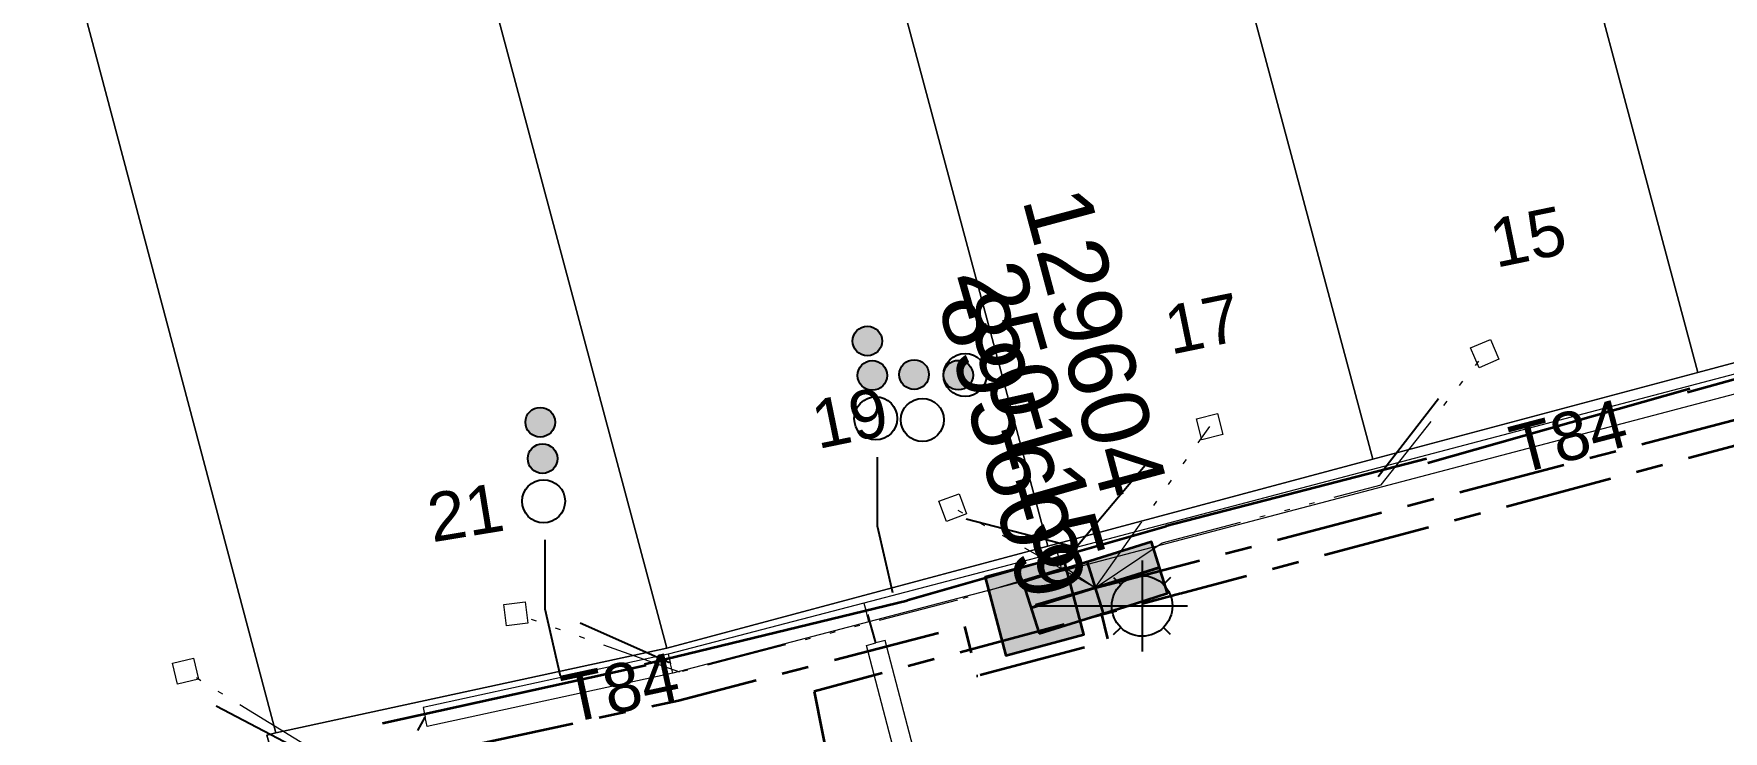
# Model space of a CAD drawing. Header units: metres. Extents: x 308278 to 310511, y 6271134 to 6272874.
# Drawn here: x 308946.9 to 309009.6, y 6272483.3 to 6272509.2 of the extents above; entities that cross this region are included whole.
import ezdxf
from ezdxf.enums import TextEntityAlignment as Align

# ---------------------------------------------------------------- set-up
doc = ezdxf.new("R2010")
doc.units = ezdxf.units.M
doc.set_wipeout_variables(frame=1)
for name, pattern in [('Cable Exist UG', [7, 4, -1, 1, -1]), ('DOT', [6.35, 0, -6.35]), ('PHANTOMX2', [6.6, 3, -0.75, 0.2, -0.75, 0.2, -0.75, 0.2, -0.75])]:
    doc.linetypes.add(name, pattern=pattern)
doc.layers.get('0').update_dxf_attribs({"color": 6})
for name, color, linetype, lineweight in [('_User Miscellaneous1', 30, 'Continuous', 13), ('_User_HV_Exist', 1, 'Continuous', 35), ('_User_LV_Exist', 5, 'Continuous', 35), ('_User_SL_Exist', 4, 'Continuous', 35), ('Cadastre Land Parcels_SP_EXT', 118, 'Continuous', 15), ('Cadastre Roads_SP_EXT', 218, 'Continuous', 15), ('Mains_HV_EXT', 13, 'Continuous', 25), ('Mains_LV_EXT', 163, 'Continuous', 25), ('Mains_LV_SL_EXT', 135, 'Continuous', 25), ('Services_SP_EXT', 42, 'PHANTOMX2', 20)]:
    doc.layers.add(name, color=color, linetype=linetype, lineweight=lineweight)
for name, color, linetype in [('Duct_SP_EXT', 30, 'Continuous'), ('Equip_SP_SL_EXT', 7, 'Continuous'), ('SupportsUG_SP_LV_EXT', 7, 'Continuous'), ('SupportsUG_SP_LV_SL_EXT', 7, 'Continuous'), ('Trench_SP_EXT', 7, 'Continuous')]:
    doc.layers.add(name, color=color, linetype=linetype)
doc.styles.add('COLUMN_LABEL', font='arial.ttf', dxfattribs={"height": 2})
doc.styles.add('iecARIAL', font='arial.ttf', dxfattribs={"height": 2})
doc.styles.add('POLE_LABEL', font='arial.ttf', dxfattribs={"height": 2})
doc.styles.add('SL_LABEL', font='arial.ttf', dxfattribs={"height": 2})
doc.styles.get("Standard").update_dxf_attribs({"font": 'arial.ttf'})
doc.linetypes.add('Cable E UG', pattern='A,5,-0.1,["E",Standard,S=1.5,R=0,X=0,Y=-0.75],-1.45', length=6.55)

# ---------------------------------------------------------------- blocks, each defined once
blk = doc.blocks.new('COLUMN_EXT')
blk.add_hatch(color=256).paths.add_polyline_path([(1.5, -1.5), (1.5, 1.5), (-1.5, 1.5), (-1.5, -1.5)])
blk.add_lwpolyline([(1.5, 1.5), (-1.5, 1.5), (-1.5, -1.5), (1.5, -1.5)], close=True)
at = {"flags": 9}
for tag, p in [('SUBURB', (-1.813, 1.8)), ('NOTES', (-1.813, 2)), ('STREETNAME', (-1.813, 1.6)), ('LOCATION', (-1.813, 1.4)), ('LEGEND', (-1.813, 1.2)), ('OWNED_BY', (-1.813, 0.6)), ('USAGE', (-1.813, 1)), ('STATE', (-1.813, 0.8)), ('COLUMN_TYPE', (-1.813, 0.4))]:
    blk.add_attdef(tag, text='', height=0.2, rotation=180, dxfattribs=at).set_placement(p, align=Align.MIDDLE_LEFT)
at = {"flags": 1}
blk.add_attdef('Z', (-1.813, 2.351), '', height=0.2, rotation=180, dxfattribs=at)
at = {"flags": 9}
for tag, style, p in [('STRUCTURE_PLANT_NUMBER', 'POLE_LABEL', (-1.813, -0.031)), ('STREET_CODE', 'COLUMN_LABEL', (-1.813, 0.2))]:
    blk.add_attdef(tag, text='', height=0.2, rotation=180, dxfattribs=dict(at, style=style)).set_placement(p, align=Align.MIDDLE_LEFT)
at = {"style": 'COLUMN_LABEL', "width": 0.9, "flags": 8}
blk.add_attdef('ASSET_NUM', text='', height=2, rotation=270, dxfattribs=at).set_placement((2, -4), align=Align.MIDDLE_LEFT)
blk = doc.blocks.new('PILLAR_EXT')
blk.add_hatch(color=256).paths.add_polyline_path([(-2.5, 1), (-2.5, -1), (2.5, -1), (2.5, 1)])
for p, q in [((0, 1), (0, -1)), ((-2.5, 0), (2.5, 0))]:
    blk.add_line(p, q)
at = {"ltscale": 10}
blk.add_line((2.5, 0), (-2.5, 0), dxfattribs=at)
blk.add_lwpolyline([(-2.5, -1), (-1.25, -1), (1.25, -1), (2.5, -1), (2.5, 1), (-2.5, 1)], close=True)
at = {"width": 0.9, "flags": 8}
blk.add_attdef('ASSET_NUM', text='', height=2, rotation=90, dxfattribs=at).set_placement((-2, 4), align=Align.MIDDLE_LEFT)
for tag, p, flags in [('OWNED_BY', (0, -0.2), 9), ('STATE', (0, -0.4), 9), ('SUPPORT_TYPE', (0, -0.6), 9), ('USAGE', (0, -0.8), 9), ('LEGEND', (0, -1), 9), ('LOCATION', (0, -1.2), 9), ('NOTES', (0, -1.4), 9), ('STREETNAME', (0, -1.8), 9), ('SUBURB', (0, -2), 1), ('PARENT', (0, -1.6), 9)]:
    blk.add_attdef(tag, p, '', height=0.2, dxfattribs=dict(flags=flags))
blk = doc.blocks.new('DUCT_EXT')
blk.add_circle((0, 0.8), 0.8)
at = {"flags": 1}
blk.add_attdef('Z', (0, 0), '', height=0.2, dxfattribs=at)
at = {"flags": 9}
for tag, p in [('DUCT_CODE', (0, 0)), ('XSECT_TYPE', (0, -0.2)), ('STATE', (0, -0.6)), ('FB_REFERENCE', (0, -0.4)), ('NOTES', (0, -0.8))]:
    blk.add_attdef(tag, text='', height=0.2, dxfattribs=at).set_placement(p, align=Align.MIDDLE_LEFT)
blk = doc.blocks.new('*U479')
at = {"transparency": 33554687, "flags": 9}
for tag, p in [('LRATECODE', (-7.4, 0)), ('LOUTREACHVOCAB', (-7.2, 0)), ('LOUTREACH', (-7, 0)), ('LANTNUMBER', (-6.6, 0)), ('LNEW', (-6.4, 0)), ('LMASTVOCAB', (-6.2, 0)), ('LMAST', (-6, 0)), ('LLAMPVOCAB', (-5.8, 0)), ('LLAMP', (-5.6, 0)), ('LEXIST', (-5.4, 0)), ('LCHARGE3PERCENT', (-5.2, 0)), ('LCHARGE3', (-5, 0)), ('LCHARGE2PERCENT', (-4.8, 0)), ('LCHARGE2', (-4.6, 0)), ('LCHARGE1PERCENT', (-4.4, 0)), ('LCHARGE1', (-4.2, 0)), ('LCATEGORY', (-4, 0)), ('LBRACKETVOCAB', (-3.8, 0)), ('LBRACKET', (-3.6, 0)), ('LKINGHEIGHT', (-3.4, 0)), ('CREPLACE', (-3.2, 0)), ('CREMOVE', (-3, 0)), ('CNUMBER', (-2.8, 0)), ('CNEW', (-2.6, 0)), ('CEXIST', (-2.4, 0)), ('USAGE', (-2.2, 0)), ('STATE', (-2, 0)), ('OWNED_BY', (-1.8, 0)), ('ORIENTATION', (-1.6, 0)), ('OPERATING_VOLTAGE', (-1.4, 0)), ('NO_PHASES', (-1.2, 0)), ('LANTERN_TYPE', (-1, 0)), ('LANTERN_PURPOSE', (-0.8, 0)), ('CONTROL_TYPE', (-0.6, 0)), ('CONSTRUCTED_VOLTAGE', (-0.4, 0))]:
    blk.add_attdef(tag, text='', height=0.001, rotation=270, dxfattribs=at).set_placement(p, align=Align.MIDDLE_LEFT)
at = {"transparency": 33554687, "style": 'SL_LABEL', "flags": 9}
blk.add_attdef('STREET_CODE', text='', height=0.001, rotation=270, dxfattribs=at).set_placement((0.001, 0), align=Align.MIDDLE_LEFT)
at = {"transparency": 33554687, "flags": 1}
blk.add_attdef('Z', (0, 0), '', height=0.001, rotation=270, dxfattribs=at)
at = {"transparency": 33554687, "width": 0.9}
blk.add_attdef('LNUMBER', text='', height=1, dxfattribs=at).set_placement((7, -1), align=Align.MIDDLE_LEFT)
at = {"transparency": 33554687, "flags": 9}
for tag, p in [('LREMOVE', (0, -7.6)), ('LREPLACE', (0, -7.8)), ('LTYPE', (0, -8)), ('LTYPEVOCAB', (0, -8.2)), ('LEGEND', (0, -8.4)), ('SUBURB', (0, -8.6)), ('STREETNAME', (0, -8.8)), ('LOCATION', (0, -9)), ('NOTES', (0, -9.2)), ('MAINTAINED_BY', (0, -9.863))]:
    blk.add_attdef(tag, text='', height=0.001, dxfattribs=at).set_placement(p, align=Align.MIDDLE_LEFT)
blk.add_attdef('OPERATED_BY', (0, -9.607), '', height=0.001, dxfattribs=at)
at = {"linetype": 'DOT', "transparency": 33554687}
blk.add_wipeout([(5.688, 0), (5.061, -1.061), (4, -1.688), (2.939, -1.061), (2.313, 0), (2.939, 1.061), (4, 1.687), (5.061, 1.061)], dxfattribs=at)
at = {"transparency": 33554687}
for p, q in [((4, 1.687), (4, 0)), ((2.939, 1.061), (3.205, 0.795)), ((5.061, 1.061), (4.795, 0.795)), ((0, 0), (4, 0)), ((4, 0), (5.688, 0)), ((4, 0), (4, -1.688)), ((2.939, -1.061), (3.205, -0.795)), ((5.061, -1.061), (4.795, -0.795))]:
    blk.add_line(p, q, dxfattribs=at)
blk.add_circle((4, 0), 1.125, dxfattribs=at)
blk = doc.blocks.new('CCP_EXT')
at = {"flags": 9}
for tag, p in [('OWNED_BY', (0, -1)), ('USAGE', (0, -1.2)), ('STATE', (0, -1.8)), ('LEGEND', (0, -1.4)), ('LIFE_SUPPORT', (0, -1.6)), ('NOTES', (0, -2))]:
    blk.add_attdef(tag, text='', height=0.2, dxfattribs=at).set_placement(p, align=Align.MIDDLE_LEFT)
at = {"transparency": 33554687}
blk.add_wipeout([(0, 0.566), (0.566, 0), (0, -0.566), (-0.566, 0)], dxfattribs=at)
blk.add_lwpolyline([(-0.566, 0), (0, 0.566), (0.566, 0), (0, -0.566), (-0.566, 0)])
at = {"flags": 1}
blk.add_attdef('Z', (0, 0), '', height=0.2, dxfattribs=at)
at = {"flags": 9}
for tag, p in [('CCP_TYPE', (0, 0)), ('OPERATING_VOLTAGE', (0, -0.6)), ('CONSTRUCTED_VOLTAGE', (0, -0.2)), ('NO_PHASES', (0, -0.4)), ('ORIENTATION', (0, -0.8))]:
    blk.add_attdef(tag, text='', height=0.2, dxfattribs=at).set_placement(p, align=Align.MIDDLE_LEFT)
blk = doc.blocks.new('CABLE_LARGE_EXT')
h = blk.add_hatch(color=256)
edge = h.paths.add_edge_path()
edge.add_arc((0, 0.55), 0.55, 0, 360)
blk.add_circle((0, 0.55), 0.55)
at = {"flags": 1}
blk.add_attdef('Z', (0, 0), '', height=0.2, dxfattribs=at)
at = {"flags": 9}
for tag, p in [('COND_CODE', (0, 0)), ('XSECT_SIZE', (0, -0.6)), ('STATE', (0, -0.4)), ('FB_REFERENCE', (0, -0.2)), ('NOTES', (0, -0.8))]:
    blk.add_attdef(tag, text='', height=0.2, dxfattribs=at).set_placement(p, align=Align.MIDDLE_LEFT)

msp = doc.modelspace()

# ---------------------------------------------------------------- linework, layer by layer
at = {"layer": '_User Miscellaneous1'}
for p, q in [((308977.706, 6272488.08), (308970.437, 6272486.176)), ((308977.706, 6272488.08), (308977.797, 6272487.732)), ((308977.706, 6272488.08), (308977.797, 6272487.732)), ((308977.888, 6272487.384), (308977.797, 6272487.732)), ((308977.888, 6272487.383), (308977.797, 6272487.732)), ((308977.888, 6272487.384), (308970.605, 6272485.476)), ((308977.798, 6272486.508), (308978.146, 6272486.599)), ((308978.495, 6272486.69), (308978.146, 6272486.599)), ((308970.437, 6272486.176), (308961.329, 6272484.198)), ((308970.437, 6272486.176), (308970.521, 6272485.826)), ((308970.605, 6272485.476), (308970.521, 6272485.826)), ((308970.605, 6272485.476), (308961.482, 6272483.494)), ((308961.329, 6272484.198), (308961.406, 6272483.846)), ((308961.482, 6272483.494), (308961.406, 6272483.846))]:
    msp.add_line(p, q, dxfattribs=at)
at = {"layer": '_User_HV_Exist', "linetype": 'Cable E UG'}
for points in [[(309017.809, 6272498.53), (309008.305, 6272495.893)], [(309008.388, 6272496.031), (308998.654, 6272493.272)], [(308979.315, 6272488.167), (308969.556, 6272485.802)], [(308969.604, 6272485.762), (308959.825, 6272483.605)]]:
    msp.add_lwpolyline(points, dxfattribs=at)
at = {"layer": 'Cadastre Land Parcels_SP_EXT', "linetype": 'Continuous'}
for points in [[(309022.935, 6272500.452), (309014.997, 6272530.109), (309000.746, 6272526.306), (309008.687, 6272496.646), (309022.935, 6272500.452)], [(309008.687, 6272496.646), (309000.746, 6272526.306), (308988.668, 6272523.082), (308996.614, 6272493.42), (309008.687, 6272496.646)], [(308996.614, 6272493.42), (308988.668, 6272523.082), (308976.591, 6272519.858), (308984.54, 6272490.193), (308996.614, 6272493.42)], [(308984.54, 6272490.193), (308976.591, 6272519.858), (308962.447, 6272516.083), (308970.379, 6272486.409), (308984.54, 6272490.193)], [(308970.379, 6272486.409), (308962.447, 6272516.083), (308948.153, 6272512.267), (308955.861, 6272483.255), (308970.379, 6272486.409)], [(308955.936, 6272481.723), (308955.527, 6272483.166), (308955.861, 6272483.255), (308948.153, 6272512.267), (308948.113, 6272512.238), (308945.56, 6272510.31), (308932.079, 6272506.488), (308939.824, 6272477.432), (308955.936, 6272481.723)]]:
    msp.add_lwpolyline(points, close=True, dxfattribs=at)
at = {"layer": 'Duct_SP_EXT'}
for points in [[(308978.193, 6272493.499), (308978.192, 6272490.95), (308978.77, 6272488.471)], [(308965.847, 6272490.421), (308965.845, 6272487.865), (308966.421, 6272485.379)]]:
    msp.add_lwpolyline(points, dxfattribs=at)
at = {"layer": 'Mains_HV_EXT', "linetype": 'Cable E UG'}
for points in [[(309017.809, 6272498.53), (309008.305, 6272495.893)], [(309008.388, 6272496.031), (308998.654, 6272493.272)], [(308979.315, 6272488.167), (308969.556, 6272485.802)], [(308969.604, 6272485.762), (308959.825, 6272483.605)]]:
    msp.add_lwpolyline(points, dxfattribs=at)
at = {"layer": 'Trench_SP_EXT', "linetype": 'Cable Exist UG'}
for points in [[(308999.056, 6272495.668), (308996.812, 6272492.77)], [(308978.146, 6272486.599), (308977.852, 6272487.657)], [(308967.162, 6272487.339), (308970.476, 6272485.872)], [(308953.638, 6272484.26), (308957.671, 6272482.141), (308958.601, 6272477.755)], [(308961.128, 6272483.344), (308961.406, 6272483.846)]]:
    msp.add_lwpolyline(points, dxfattribs=at)

# ---------------------------------------------------------------- block references
at = {"layer": 'Duct_SP_EXT'}
for name, p in [('CABLE_LARGE_EXT', (308977.833, 6272497.261)), ('CABLE_LARGE_EXT', (308965.679, 6272494.243)), ('DUCT_EXT', (308979.878, 6272494.08))]:
    msp.add_blockref(name, p, dxfattribs=at)
at = {"layer": 'Duct_SP_EXT', "rotation": 270.4568547504928}
for name, p in [('CABLE_LARGE_EXT', (308977.467, 6272496.529)), ('CABLE_LARGE_EXT', (308979.02, 6272496.559)), ('DUCT_EXT', (308980.663, 6272496.539)), ('DUCT_EXT', (308977.346, 6272494.93)), ('CABLE_LARGE_EXT', (308965.215, 6272493.438)), ('DUCT_EXT', (308965.002, 6272491.854))]:
    msp.add_blockref(name, p, dxfattribs=at)
at = {"layer": 'SupportsUG_SP_LV_EXT'}
ref = msp.add_blockref('PILLAR_EXT', (308986.299, 6272488.647), dxfattribs=dict(at, rotation=17.41401873224368))
ref.add_attrib('ASSET_NUM', '129604', dxfattribs={"layer": '0', "height": 2.5, "rotation": 284.99056, "style": 'iecARIAL'}).set_placement((308987.799, 6272492.147), align=Align.MIDDLE_RIGHT)
at = {"layer": 'SupportsUG_SP_LV_SL_EXT'}
ref = msp.add_blockref('COLUMN_EXT', (308984.04, 6272487.97), dxfattribs=dict(at, rotation=14.85871263743785))
ref.add_attrib('ASSET_NUM', '895609', dxfattribs={"layer": '0', "height": 2.5, "rotation": 285.97754, "style": 'COLUMN_LABEL'}).set_placement((308986.04, 6272488.72), align=Align.TOP_RIGHT)

# ---------------------------------------------------------------- texts
at = {"layer": 'Cadastre Land Parcels_SP_EXT'}
for s, rotation, p in [('15', 11.62134, (309001.18, 6272500.525)), ('17', 11.62057, (308989.105, 6272497.299)), ('19', 11.62174, (308975.989, 6272493.794)), ('21', 9.32663, (308961.666, 6272490.331))]:
    msp.add_text(s, height=1.8, rotation=rotation, dxfattribs=at).set_placement(p)
at = {"layer": 'Mains_LV_EXT'}
for rotation, p in [(14.60183, (309002.014, 6272492.856)), (12.16041, (308966.732, 6272483.603))]:
    msp.add_text('T84', height=1.8, rotation=rotation, dxfattribs=at).set_placement(p)

# ---------------------------------------------------------------- next in the draw order: block references
at = {"layer": 'Equip_SP_SL_EXT'}
ref = msp.add_blockref('*U479', (308984.04, 6272487.97), dxfattribs=at)
ref.add_attrib('ASSET_NUM', '250115', dxfattribs={"layer": '0', "height": 2.5, "rotation": 285.97754, "style": 'iecARIAL'}).set_placement((308985.54, 6272489.47), align=Align.MIDDLE_RIGHT)
at = {"layer": 'Services_SP_EXT'}
for p, rotation in [((309000.773, 6272497.346), 248.4516262877266), ((308964.77, 6272487.677), 321.7602856741522), ((308952.496, 6272485.547), 328.588129415848)]:
    msp.add_blockref('CCP_EXT', p, dxfattribs=dict(at, rotation=rotation))

# ---------------------------------------------------------------- next in the draw order: linework, layer by layer
at = {"layer": '_User Miscellaneous1'}
for p, q in [((308984.89, 6272489.954), (308977.706, 6272488.08)), ((308984.889, 6272489.954), (308984.981, 6272489.606)), ((308984.89, 6272489.954), (308984.981, 6272489.606)), ((308985.072, 6272489.258), (308984.981, 6272489.606)), ((308985.073, 6272489.258), (308984.981, 6272489.606)), ((308985.072, 6272489.258), (308977.888, 6272487.383)), ((308981.283, 6272473.166), (308977.798, 6272486.508)), ((308981.98, 6272473.348), (308978.495, 6272486.69))]:
    msp.add_line(p, q, dxfattribs=at)
at = {"layer": '_User_HV_Exist', "linetype": 'Cable E UG'}
msp.add_lwpolyline([(308998.603, 6272493.434), (308988.926, 6272490.93)], dxfattribs=at)
at = {"layer": '_User_LV_Exist', "linetype": 'Cable Exist UG', "flags": 128}
msp.add_lwpolyline([(308959.27, 6272477.623), (308959.148, 6272478.114), (308961.351, 6272482.406), (308961.351, 6272482.406), (308970.811, 6272484.463), (308981.432, 6272487.218), (308981.916, 6272485.381), (308981.916, 6272485.381), (308986.787, 6272486.675), (308986.299, 6272488.647)], dxfattribs=at)
at = {"layer": '_User_SL_Exist', "linetype": 'Cable Exist UG', "flags": 128}
msp.add_lwpolyline([(308986.299, 6272488.647), (308984.082, 6272488.005)], dxfattribs=at)
at = {"layer": 'Mains_HV_EXT', "linetype": 'Cable E UG'}
msp.add_lwpolyline([(308998.603, 6272493.434), (308988.926, 6272490.93)], dxfattribs=at)
at = {"layer": 'Mains_LV_SL_EXT', "linetype": 'Cable Exist UG'}
msp.add_lwpolyline([(308986.299, 6272488.647), (308984.082, 6272488.005)], dxfattribs=at)
at = {"layer": 'Services_SP_EXT'}
for points in [[(308986.299, 6272488.647), (308985.154, 6272489.404), (308981.181, 6272488.183), (308981.181, 6272488.183), (308970.863, 6272485.509), (308964.77, 6272487.677)], [(308959.27, 6272477.623), (308958.047, 6272478.414), (308958.047, 6272478.414), (308957.077, 6272482.726), (308952.496, 6272485.547)]]:
    msp.add_lwpolyline(points, dxfattribs=at)
at = {"layer": 'Trench_SP_EXT', "linetype": 'Cable Exist UG'}
msp.add_lwpolyline([(308985.575, 6272490.148), (308988.161, 6272493.215)], dxfattribs=at)

# ---------------------------------------------------------------- next in the draw order: block references
at = {"layer": '_User_LV_Exist'}
ref = msp.add_blockref('PILLAR_EXT', (308986.299, 6272488.647), dxfattribs=dict(at, rotation=17.41401873224368))
ref.add_attrib('ASSET_NUM', '129604', dxfattribs={"layer": '0', "height": 2.5, "rotation": 284.99056, "style": 'iecARIAL'}).set_placement((308987.799, 6272492.147), align=Align.MIDDLE_RIGHT)
at = {"layer": 'Duct_SP_EXT', "rotation": 270.4568547504928}
msp.add_blockref('CABLE_LARGE_EXT', (308980.663, 6272496.539), dxfattribs=at)
at = {"layer": 'Services_SP_EXT'}
for p, rotation in [((308990.551, 6272494.633), 239.4140188687861), ((308981.006, 6272491.625), 335.414018917946)]:
    msp.add_blockref('CCP_EXT', p, dxfattribs=dict(at, rotation=rotation))

# ---------------------------------------------------------------- next in the draw order: linework, layer by layer
at = {"layer": '_User Miscellaneous1'}
for p, q in [((309037.839, 6272503.906), (308984.889, 6272489.954)), ((309038.022, 6272503.21), (308985.073, 6272489.258))]:
    msp.add_line(p, q, dxfattribs=at)
at = {"layer": '_User_HV_Exist', "linetype": 'Cable Exist UG'}
msp.add_lwpolyline([(309092.123, 6272529.149), (309090.5, 6272527.861), (309094.376, 6272522.797), (309094.376, 6272522.797), (309088.485, 6272518.365), (309075.167, 6272512.949), (309067.073, 6272509.838), (309062.28, 6272508.001), (309052.788, 6272505.311), (308975.853, 6272484.799), (308978.509, 6272471.562), (308978.509, 6272471.562), (308975.652, 6272466.541), (308979.105, 6272454.466), (308983.081, 6272440.378), (308983.91, 6272437.814), (308985.126, 6272434.734), (308986.692, 6272431.459), (308987.783, 6272429.336), (308990.189, 6272425.397), (308995.104, 6272418.025), (309021.84, 6272383.259), (309032.63, 6272369.079), (309033.174, 6272368.345)], dxfattribs=at)
at = {"layer": '_User_HV_Exist', "linetype": 'Cable E UG'}
msp.add_lwpolyline([(308988.929, 6272490.92), (308979.312, 6272488.178)], dxfattribs=at)
at = {"layer": '_User_LV_Exist', "linetype": 'Cable Exist UG', "flags": 128}
msp.add_lwpolyline([(308986.299, 6272488.647), (309037.893, 6272502.192)], dxfattribs=at)
at = {"layer": 'Cadastre Roads_SP_EXT', "linetype": 'Continuous'}
msp.add_lwpolyline([(309060.067, 6272510.378), (309037.199, 6272504.256), (309022.935, 6272500.453), (309008.687, 6272496.646), (308996.614, 6272493.42), (308984.54, 6272490.193), (308970.379, 6272486.409), (308955.861, 6272483.255), (308955.527, 6272483.166), (308955.936, 6272481.723), (308956.346, 6272480.28), (308956.755, 6272478.836), (308957.164, 6272477.393), (308960.574, 6272465.365), (308963.984, 6272453.337), (308965.077, 6272449.488), (308968.509, 6272437.383), (308968.831, 6272436.243), (308969.03, 6272435.559), (308969.235, 6272434.876), (308969.447, 6272434.196)], dxfattribs=at)
at = {"layer": 'Mains_HV_EXT', "linetype": 'Cable Exist UG'}
msp.add_lwpolyline([(309092.123, 6272529.149), (309090.5, 6272527.861), (309094.376, 6272522.797), (309094.376, 6272522.797), (309088.485, 6272518.365), (309075.167, 6272512.949), (309067.073, 6272509.838), (309062.28, 6272508.001), (309052.788, 6272505.311), (308975.853, 6272484.799), (308978.509, 6272471.562), (308978.509, 6272471.562), (308975.652, 6272466.541), (308979.105, 6272454.466), (308983.081, 6272440.378), (308983.91, 6272437.814), (308985.126, 6272434.734), (308986.692, 6272431.459), (308987.783, 6272429.336), (308990.189, 6272425.397), (308995.104, 6272418.025), (309021.84, 6272383.259), (309032.63, 6272369.079), (309033.174, 6272368.345)], dxfattribs=at)
at = {"layer": 'Mains_HV_EXT', "linetype": 'Cable E UG'}
msp.add_lwpolyline([(308988.929, 6272490.92), (308979.312, 6272488.178)], dxfattribs=at)
at = {"layer": 'Services_SP_EXT'}
for points in [[(308986.299, 6272488.647), (308988.791, 6272490.313), (308988.791, 6272490.313), (308996.924, 6272492.472), (309000.773, 6272497.346)], [(308986.299, 6272488.647), (308990.551, 6272494.633)], [(308986.299, 6272488.647), (308981.007, 6272491.625)]]:
    msp.add_lwpolyline(points, dxfattribs=at)
at = {"layer": 'Trench_SP_EXT', "linetype": 'Cable Exist UG'}
msp.add_lwpolyline([(308981.51, 6272491.212), (308985.575, 6272490.148)], dxfattribs=at)

# ---------------------------------------------------------------- next in the draw order: block references
at = {"layer": '_User_SL_Exist'}
ref = msp.add_blockref('COLUMN_EXT', (308984.04, 6272487.97), dxfattribs=dict(at, rotation=14.85871263743785))
ref.add_attrib('ASSET_NUM', '895609', dxfattribs={"layer": '0', "height": 2.5, "rotation": 285.97754, "style": 'COLUMN_LABEL'}).set_placement((308986.04, 6272488.72), align=Align.TOP_RIGHT)

doc.saveas('drawing.dxf')
